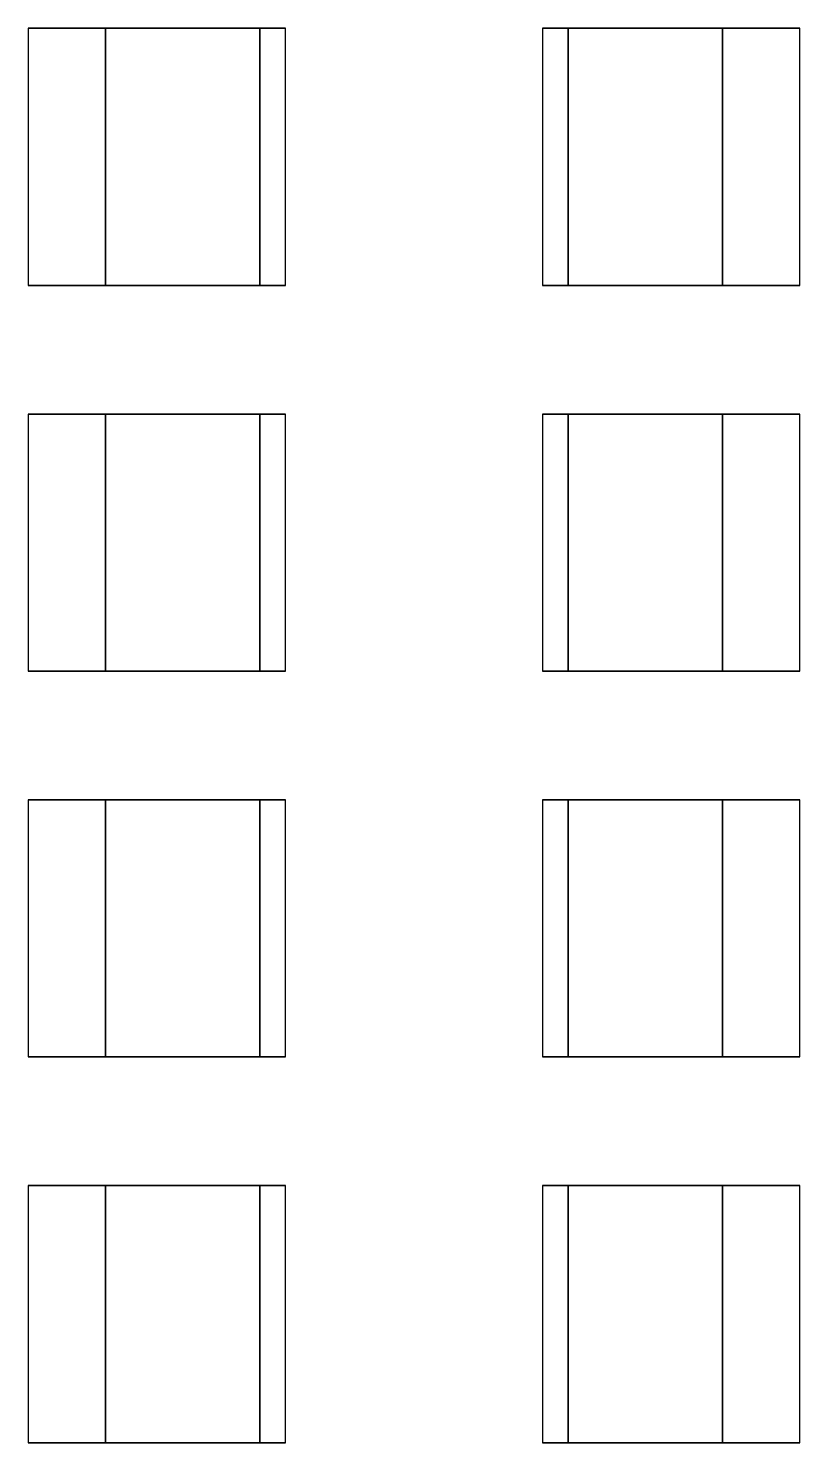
# Model space of a CAD drawing. Extents: x -1.5 to 1.5, y -2.75 to 2.75.
import ezdxf

# ---------------------------------------------------------------- set-up
doc = ezdxf.new("R2010")
doc.units = 0
doc.layers.get('0').update_dxf_attribs({"linetype": 'CONTINUOUS'})

msp = doc.modelspace()

# ---------------------------------------------------------------- linework, layer by layer
for points in [[(-0.6, 2.75, 0.5), (-0.5, 2.75), (-1.5, 2.75), (-1.2, 2.75, 0.5)], [(-1.5, 2.75), (-1.5, 1.75), (-1.2, 1.75, 0.5), (-1.2, 2.75, 0.5)], [(-1.2, 2.75, 0.5), (-1.2, 1.75, 0.5), (-0.6, 1.75, 0.5), (-0.6, 2.75, 0.5)], [(-0.6, 1.75, 0.5), (-0.5, 1.75), (-0.5, 2.75), (-0.6, 2.75, 0.5)], [(0.6, 2.75, 0.5), (0.5, 2.75), (0.5, 1.75), (0.6, 1.75, 0.5)], [(1.2, 2.75, 0.5), (1.5, 2.75), (0.5, 2.75), (0.6, 2.75, 0.5)], [(1.2, 1.75, 0.5), (1.2, 2.75, 0.5), (0.6, 2.75, 0.5), (0.6, 1.75, 0.5)], [(1.5, 1.75), (1.5, 2.75), (1.2, 2.75, 0.5), (1.2, 1.75, 0.5)], [(-1.2, 1.75, 0.5), (-1.5, 1.75), (-0.5, 1.75), (-0.6, 1.75, 0.5)], [(0.6, 1.75, 0.5), (0.5, 1.75), (1.5, 1.75), (1.2, 1.75, 0.5)], [(-0.6, 1.25, 0.5), (-0.5, 1.25), (-1.5, 1.25), (-1.2, 1.25, 0.5)], [(-1.5, 1.25), (-1.5, 0.25), (-1.2, 0.25, 0.5), (-1.2, 1.25, 0.5)], [(-1.2, 1.25, 0.5), (-1.2, 0.25, 0.5), (-0.6, 0.25, 0.5), (-0.6, 1.25, 0.5)], [(-0.6, 0.25, 0.5), (-0.5, 0.25), (-0.5, 1.25), (-0.6, 1.25, 0.5)], [(0.6, 1.25, 0.5), (0.5, 1.25), (0.5, 0.25), (0.6, 0.25, 0.5)], [(1.2, 1.25, 0.5), (1.5, 1.25), (0.5, 1.25), (0.6, 1.25, 0.5)], [(1.2, 0.25, 0.5), (1.2, 1.25, 0.5), (0.6, 1.25, 0.5), (0.6, 0.25, 0.5)], [(1.5, 0.25), (1.5, 1.25), (1.2, 1.25, 0.5), (1.2, 0.25, 0.5)], [(-1.2, 0.25, 0.5), (-1.5, 0.25), (-0.5, 0.25), (-0.6, 0.25, 0.5)], [(0.6, 0.25, 0.5), (0.5, 0.25), (1.5, 0.25), (1.2, 0.25, 0.5)], [(-1.5, -0.25), (-1.5, -1.25), (-1.2, -1.25, 0.5), (-1.2, -0.25, 0.5)], [(-0.6, -0.25, 0.5), (-0.5, -0.25), (-1.5, -0.25), (-1.2, -0.25, 0.5)], [(-1.2, -0.25, 0.5), (-1.2, -1.25, 0.5), (-0.6, -1.25, 0.5), (-0.6, -0.25, 0.5)], [(-0.6, -1.25, 0.5), (-0.5, -1.25), (-0.5, -0.25), (-0.6, -0.25, 0.5)], [(1.2, -0.25, 0.5), (1.5, -0.25), (0.5, -0.25), (0.6, -0.25, 0.5)], [(0.6, -0.25, 0.5), (0.5, -0.25), (0.5, -1.25), (0.6, -1.25, 0.5)], [(1.2, -1.25, 0.5), (1.2, -0.25, 0.5), (0.6, -0.25, 0.5), (0.6, -1.25, 0.5)], [(1.5, -1.25), (1.5, -0.25), (1.2, -0.25, 0.5), (1.2, -1.25, 0.5)], [(-1.2, -1.25, 0.5), (-1.5, -1.25), (-0.5, -1.25), (-0.6, -1.25, 0.5)], [(0.6, -1.25, 0.5), (0.5, -1.25), (1.5, -1.25), (1.2, -1.25, 0.5)], [(-1.5, -1.75), (-1.5, -2.75), (-1.2, -2.75, 0.5), (-1.2, -1.75, 0.5)], [(-0.6, -1.75, 0.5), (-0.5, -1.75), (-1.5, -1.75), (-1.2, -1.75, 0.5)], [(-1.2, -1.75, 0.5), (-1.2, -2.75, 0.5), (-0.6, -2.75, 0.5), (-0.6, -1.75, 0.5)], [(-0.6, -2.75, 0.5), (-0.5, -2.75), (-0.5, -1.75), (-0.6, -1.75, 0.5)], [(1.2, -1.75, 0.5), (1.5, -1.75), (0.5, -1.75), (0.6, -1.75, 0.5)], [(0.6, -1.75, 0.5), (0.5, -1.75), (0.5, -2.75), (0.6, -2.75, 0.5)], [(1.2, -2.75, 0.5), (1.2, -1.75, 0.5), (0.6, -1.75, 0.5), (0.6, -2.75, 0.5)], [(1.5, -2.75), (1.5, -1.75), (1.2, -1.75, 0.5), (1.2, -2.75, 0.5)], [(-1.2, -2.75, 0.5), (-1.5, -2.75), (-0.5, -2.75), (-0.6, -2.75, 0.5)], [(0.6, -2.75, 0.5), (0.5, -2.75), (1.5, -2.75), (1.2, -2.75, 0.5)]]:
    msp.add_3dface(points)

doc.saveas('drawing.dxf')
